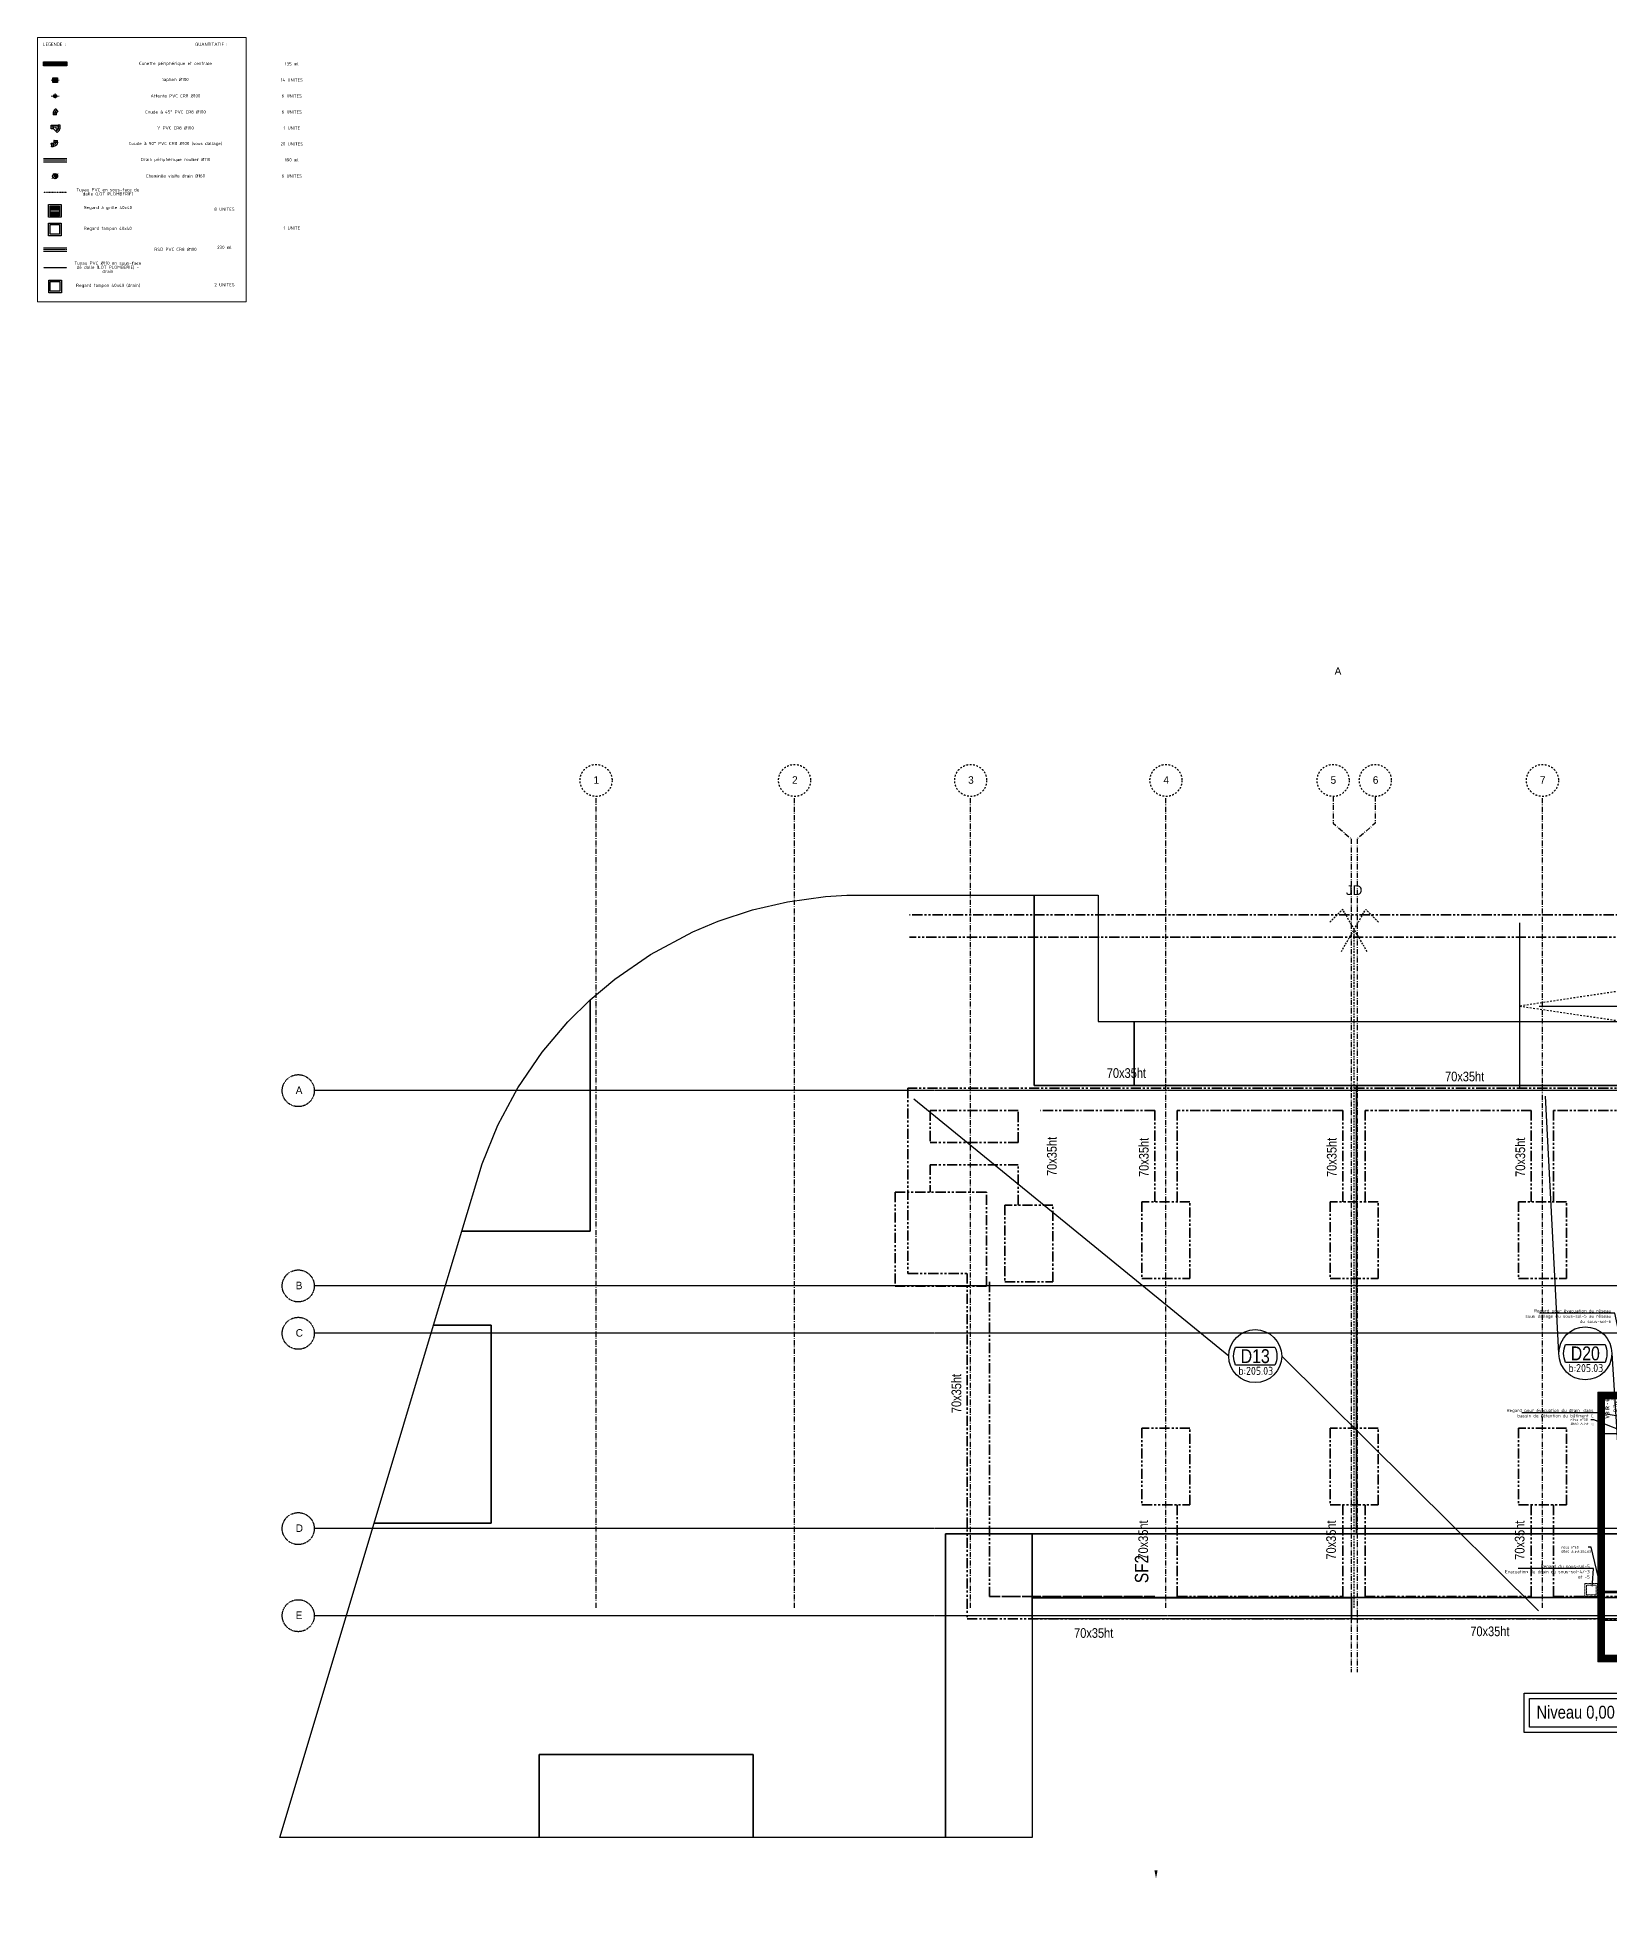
# Model space of a CAD drawing. Header units: centimetres. Extents: x 2097 to 16812, y -3973 to 8191.
# Drawn here: x 2097 to 7006, y 2322 to 8191 of the extents above; entities that cross this region are included whole.
import ezdxf
from ezdxf import colors
from ezdxf.entities.mleader import LeaderData, LeaderLine
from ezdxf.enums import TextEntityAlignment as Align
from ezdxf.math import Vec2, Vec3

# ---------------------------------------------------------------- set-up
doc = ezdxf.new("R2010")
doc.units = ezdxf.units.CM
for name, pattern in [('AXES', [4, 2.5, -0.5, 0.5, -0.5]), ('CACHE', [0.75, 0.5, -0.25]), ('INTERROMPU2', [9.525, 6.35, -3.175]), ('PHANTOM', [63.5, 31.75, -6.35, 6.35, -6.35, 6.35, -6.35]), ('prlm_ep', [2.5, 1.25, -0.25, 0.25, -0.25, 0.25, -0.25]), ('Style de ligne -11', [0.347222, 0.20828, -0.138942]), ('Style de ligne -6', [1.04164, 0.625, -0.20828, 0.06943, -0.13893]), ('VW-01', [0.41656, 0.20828, -0.20828])]:
    doc.linetypes.add(name, pattern=pattern)
doc.layers.get('0').update_dxf_attribs({"color": 252, "lineweight": 18})
for name, color, linetype, lineweight in [('01_poutres', 252, 'Continuous', 20), ('01_sem', 252, 'INTERROMPU2', 35), ('01_texte_repere', 252, 'Continuous', 20), ('_GAZELEC-RESERVATION', 1, 'Continuous', 18), ('_GAZELEC-RESERVATION 2', 6, 'Continuous', 18), ('Fontanel-rsd', 7, 'Continuous', 0)]:
    doc.layers.add(name, color=color, linetype=linetype, lineweight=lineweight)
for name, color, linetype in [('01_texte', 252, 'Continuous'), ('B GÈnÈral_Hatch', 252, 'Continuous'), ('B Général', 252, 'Continuous'), ('C ANNOTATIONS-axes horizontaux', 252, 'VW-01'), ('C ANNOTATIONS-texte', 252, 'Continuous'), ('prlm-BA', 252, 'Continuous'), ('prlm-EAU-EP', 141, 'Continuous'), ('prlm-MOD', 64, 'Continuous')]:
    doc.layers.add(name, color=color, linetype=linetype)
doc.layers.add('prlm-ZEROPLOT', color=254, linetype='Continuous', plot=False)
doc.styles.add('Arial', font='arial.ttf')
doc.styles.add('CEDREP', font='')
doc.styles.add('CEDTXT', font='isocp.shx')
doc.styles.add('Eurostile', font='')
doc.styles.add('Eurostile (bold)', font='')
doc.styles.add('prlm-narrow', font='swissc.ttf', dxfattribs={"height": 10})
doc.styles.get("Standard").update_dxf_attribs({"font": 'isocp.shx', "height": 15})
doc.styles.get('CEDREP').set_extended_font_data('Gill Sans MT Condensed')
doc.styles.get('Eurostile').set_extended_font_data('Eurostile')
doc.styles.get('Eurostile (bold)').set_extended_font_data('Eurostile', bold=True)
pattern_1 = [(45, (0, 0), (2.4253472, -2.6458333), [])]

# ---------------------------------------------------------------- blocks, each defined once
blk = doc.blocks.new('Groupe-111-1')
at = {"layer": 'B Général', "linetype": 'Style de ligne -11', "ltscale": 25.4}
blk.add_line((-1456.9, -1173.9), (-1456.9, 946.1), dxfattribs=at)
at = {"layer": 'B Général', "linetype": 'Style de ligne -11', "ltscale": 25.4, "flags": 128}
for points in [[(-1416.9, 876.8), (-1492.9, 1008.4), (-1532.9, 968.4)], [(-1496.9, 876.8), (-1420.9, 1008.4), (-1380.9, 968.4)]]:
    blk.add_lwpolyline(points, dxfattribs=at)
at = {"layer": 'B Général', "insert": (-1482.8, 1083.5), "char_height": 30.3, "attachment_point": 1, "line_spacing_factor": 0.959385, "style": 'Arial'}
blk.add_mtext('JD', dxfattribs=at)
blk = doc.blocks.new('A$C711F189D')
at = {"layer": '01_poutres', "color": 0}
for points in [[(2226, 1191), (2226, 1711)], [(2276, 1195), (2276, 1711)], [(1521, 1195.1), (2226, 1195.1)], [(1520.7, 1115), (2226, 1115)], [(2223, 955), (2223, -723)], [(2303, 955), (2303, 97)], [(2478.5, 955), (2478.5, 695)], [(2528.5, 955), (2528.5, 695)], [(-1598, 716), (-2123, 716)], [(-1063, 716), (-1578, 716)], [(-783, 716), (-1043, 716)], [(-173.8, 716), (-763, 716)], [(581, 716), (-148.8, 716)], [(1197, 716), (623, 716)], [(1501, 716), (1217, 716)], [(585, 666), (-2123, 666)], [(1501, 666), (619, 666)], [(-1857, 65), (-1597, 65)], [(-1577, 65), (-1063, 64.9)], [(-1043, 64.9), (-783, 64.9), (-783, 64.9)], [(-783, 64.8), (-167, 64.8)], [(1476.7, 72), (1217, 72)], [(1638.9, 72), (2223, 96.8)], [(2303, 77), (2303, -449)], [(2478.5, 77), (2478.5, -449)], [(2528.5, 77), (2528.5, -449)], [(-1857, 15), (-1597, 15)], [(-1577, 15), (-1063, 15)], [(-1043, 15), (-783, 15), (-783, 15)], [(1476.7, 22), (1217, 22)], [(1638.9, 21.9), (2223, 46.8)], [(-167, -151), (-195.1, -151), (-195.1, -235.2)], [(-125.1, -151), (-149, -151)], [(-125.1, -181), (-125.1, -151)], [(1197, -163), (623, -163)], [(-125.1, -767.2), (-125.1, -201)], [(1197, -233), (623, -233)], [(-758, -235.2), (-758, -235.2), (-195.1, -235.2)], [(-195.1, -235.2), (-195.1, -767.2)], [(2303, -467), (2303, -993)], [(2478.5, -467), (2478.5, -993)], [(2528.5, -467), (2528.5, -993)], [(551, -723), (397.5, -723)], [(551, -747.9), (397.5, -747.9)], [(1640.9, -723), (2223, -723)], [(1640.9, -783), (2223, -783)], [(2223, -783), (2223, -953)], [(1640.9, -953), (2303, -953)], [(1640.9, -1013), (2223, -1013)], [(2223, -1013), (2223, -1349.9)], [(2303, -1013), (2303, -1369.9)], [(551, -1367.4), (397.5, -1367.4)], [(551, -1392.4), (397.5, -1392.4)], [(1638.9, -1349.9), (2223, -1349.9)], [(1638.9, -1389.9), (2226, -1389.9)]]:
    blk.add_lwpolyline(points, dxfattribs=at)
for points in [[(-195.1, -787.2), (-195.1, -816.7, 0.414214), (-194.6, -817.2), (-159, -817.2)], [(-139, -817.2), (-125.6, -817.2, 0.414214), (-125.1, -816.7), (-125.1, -787.2)]]:
    blk.add_lwpolyline(points, format="xyb", dxfattribs=at)
at = {"layer": '01_sem', "color": 0, "linetype": 'PHANTOM'}
for p, q in [((-4049.9, 1025.4), (-4049.9, 1125)), ((-3623.5, 840.1), (-3623.5, 1125)), ((-3553.5, 840.1), (-3553.5, 1125)), ((-3036.6, 840.1), (-3036.6, 1125)), ((-2966.6, 840.1), (-2966.6, 1125)), ((-2447.6, 840.1), (-2447.6, 1125)), ((-2377.6, 840.1), (-2377.6, 1125)), ((-4049.9, 1025.4), (-4324.5, 1025.4)), ((-4049.9, 955.4), (-4324.5, 955.4)), ((-4049.9, 829.4), (-4049.9, 955.4)), ((-3553.5, -392.9), (-3553.5, -107)), ((-3036.6, -393), (-3036.6, -106.9)), ((-2966.6, -393), (-2966.6, -106.9)), ((-2447.6, -393), (-2447.6, -106.9)), ((-2377.6, -393), (-2377.6, -106.9))]:
    blk.add_line(p, q, dxfattribs=at)
for points in [[(-1301, 1736), (-4389.1, 1736)], [(-1321.1, 1666), (-4389.1, 1666)], [(-2143, 1195), (-4394.5, 1195), (-4394.5, 615.9), (-4209.5, 615.9), (-4209.5, -463.1), (-3315.5, -462.9), (-3315.5, -463.1), (-3002.6, -463.1), (-3002.6, -463), (-2143, -463)], [(-4049.9, 1124.9), (-4324.5, 1124.9), (-4324.5, 1025.4)], [(-3623.5, 1124.9), (-3979.9, 1124.9)], [(-3036.6, 1124.9), (-3553.5, 1124.9)], [(-2447.6, 1124.9), (-2966.6, 1124.9)], [(-2143, 1124.9), (-2377.6, 1124.9)], [(-4324.5, 955.4), (-4324.5, 869.9)], [(-4139.5, 589.4), (-4139.5, 589.4), (-4139.5, -393.1), (-4139.5, -393.1), (-3623.5, -392.9), (-4139.5, -393.1), (-4139.5, -393.1), (-3623.5, -392.9)], [(-3553.5, -392.9), (-3036.6, -393), (-3036.6, -393), (-3036.6, -393), (-3036.6, -393), (-3036.6, -393)], [(-2966.6, -393), (-2447.6, -393)], [(-2377.6, -393), (-2143, -393)]]:
    blk.add_lwpolyline(points, dxfattribs=at)
for points in [[(-4149.5, 869.9), (-4434.5, 869.9), (-4434.5, 575.9), (-4149.5, 575.9)], [(-4091.5, 589.4), (-3941.5, 589.4), (-3941.5, 829.4), (-4091.5, 829.4)], [(-3663.5, 600.1), (-3513.5, 600.1), (-3513.5, 840.1), (-3663.5, 840.1)], [(-3075.6, 600.1), (-2925.6, 600.1), (-2925.6, 840.1), (-3075.6, 840.1)], [(-2487.6, 600.1), (-2337.6, 600.1), (-2337.6, 840.1), (-2487.6, 840.1)], [(-3663.5, -106.9), (-3513.5, -106.9), (-3513.5, 133.1), (-3663.5, 133.1)], [(-3075.6, -106.9), (-2925.6, -106.9), (-2925.6, 133.1), (-3075.6, 133.1)], [(-2487.6, -106.9), (-2337.6, -106.9), (-2337.6, 133.1), (-2487.6, 133.1)]]:
    blk.add_lwpolyline(points, close=True, dxfattribs=at)
at = {"layer": '01_texte', "color": 0}
for points in [[(-385, 1512.7), (-149.1, 1711)], [(2085.9, 1455.1), (2731, 1711)], [(1920.5, 1455.1), (1353.4, 1195.1)], [(-763, 1195), (-514.2, 1404.2)], [(1521, 1178.9), (2444.2, 603.2), (2241, 97)], [(2731, 97), (2609.5, 600.3), (2731, 1175)], [(-3392.4, 357.7), (-4375.5, 1160.3)], [(-2361.5, 366.3), (-2403.6, 1170.1)], [(-2123, 1170), (-579.7, 289)], [(-414.5, 293.4), (581, 1170)], [(623, 1170), (1395.8, 323.8)], [(1561.2, 323.8), (2223, 670.9)], [(-3227, 357.7), (-2424.6, -437.9)], [(-2196.1, 366.3), (-2144.6, -437.9)], [(1395.8, 323.8), (603, 72)], [(1561.2, 323.8), (2223, -451.1)], [(-579.7, 289), (-2123, -431.3)], [(-414.5, 293.4), (601, 121)], [(-311.6, -949.1), (581, 98.4)], [(2470.6, -859.4), (2731, 77)], [(947.1, -317.6), (1476.7, 55)], [(-476.9, -949.1), (-758, -235.2)], [(781.8, -317.6), (623, -442.1)], [(1634.9, -467), (2305.3, -859.4)], [(2305.3, -859.4), (2305.3, -859.4), (1638.9, -1378)], [(2470.6, -859.4), (2731, -1369.9)], [(-476.9, -949.1), (-763, -1364.9)], [(-311.6, -949.1), (372.4, -1364.9)]]:
    blk.add_lwpolyline(points, dxfattribs=at)
for points in [[(-508.9, 1481.1), (-385.8, 1481.1, -0.21739), (-385.8, 1424.9), (-508.9, 1424.9, -0.21739), (-508.9, 1481.1, 24.041595)], [(1941.7, 1483.2), (2064.8, 1483.2, -0.21739), (2064.8, 1427), (1941.7, 1427, -0.21739), (1941.7, 1483.2, 24.041595)], [(2465.3, 620.3), (2588.4, 620.3, -0.21739), (2588.4, 564.1), (2465.3, 564.1, -0.21739), (2465.3, 620.3, 24.041595)], [(-3371.2, 385.8), (-3248.1, 385.8, -0.21739), (-3248.1, 329.7), (-3371.2, 329.7, -0.21739), (-3371.2, 385.8, 24.041595)], [(-2340.3, 394.4), (-2217.2, 394.4, -0.21739), (-2217.2, 338.2), (-2340.3, 338.2, -0.21739), (-2340.3, 394.4, 24.041595)], [(-558.7, 321.5), (-435.6, 321.5, -0.21739), (-435.6, 265.3), (-558.7, 265.3, -0.21739), (-558.7, 321.5, 24.041595)], [(1416.9, 351.9), (1540.1, 351.9, -0.21739), (1540.1, 295.8), (1416.9, 295.8, -0.21739), (1416.9, 351.9, 24.041595)], [(802.9, -289.6), (926, -289.6, -0.21739), (926, -345.7), (802.9, -345.7, -0.21739), (802.9, -289.6, 24.041595)], [(2326.4, -831.3), (2449.5, -831.3, -0.21739), (2449.5, -887.5), (2326.4, -887.5, -0.21739), (2326.4, -831.3, 24.041595)], [(-455.8, -921), (-332.7, -921, -0.21739), (-332.7, -977.2), (-455.8, -977.2, -0.21739), (-455.8, -921, 24.041595)]]:
    blk.add_lwpolyline(points, format="xyb", dxfattribs=at)
for centre in [(-447.4, 1453), (2003.2, 1455.1), (2526.8, 592.2), (-3309.7, 357.7), (-2278.8, 366.3), (-497.1, 293.4), (1478.5, 323.8), (864.5, -317.6), (2388, -859.4), (-394.3, -949.1)]:
    blk.add_circle(centre, 82.7, dxfattribs=at)
for s, height, style, p in [('D20', 43.2, 'CEDREP', (-447.4, 1453)), ('D20', 43.2, 'CEDREP', (2003.2, 1455.1)), ('b:205.03', 25, 'CEDTXT', (-445.7, 1407.1)), ('b:205.03', 25, 'CEDTXT', (2004.9, 1409.2)), ('D20', 43.2, 'CEDREP', (2526.8, 592.2)), ('b:205.44', 25, 'CEDTXT', (2528.5, 546.3)), ('D13', 43.2, 'CEDREP', (-3309.7, 357.7)), ('D20', 43.2, 'CEDREP', (-2278.8, 366.3)), ('b:205.03', 25, 'CEDTXT', (-3308, 311.8)), ('b:205.03', 25, 'CEDTXT', (-2277.1, 320.4)), ('D20', 43.2, 'CEDREP', (-497.1, 293.4)), ('D23', 43.2, 'CEDREP', (1478.5, 323.8)), ('b:205.03', 25, 'CEDTXT', (-495.4, 247.5)), ('b:205.03', 25, 'CEDTXT', (1480.2, 277.9)), ('b:205.44', 25, 'CEDTXT', (866.2, -363.5)), ('D20', 43.2, 'CEDREP', (864.5, -317.6)), ('D20', 43.2, 'CEDREP', (2388, -859.4)), ('D23', 43.2, 'CEDREP', (-394.3, -949.1)), ('b:205.44', 25, 'CEDTXT', (2389.7, -905.3)), ('b:205.03', 25, 'CEDTXT', (-392.6, -995))]:
    blk.add_text(s, height=height, dxfattribs=dict(at, style=style)).set_placement(p, align=Align.MIDDLE_CENTER)
at = {"layer": '01_texte_repere', "color": 0, "attachment_point": 8, "style": 'CEDREP'}
for s, insert, char_height, width, rotation in [('50x60ht ', (2330, 1463.7), 35, 164.804, 90), ('70x35ht ', (-3712.1, 1226.6), 30, 164.804, 0.00017), ('70x35ht ', (-2655.6, 1215.8), 30, 164.804, 0.00017), ('80x75ht ', (1874.7, 1129.1), 35, 164.804, 0.00017), ('70x35ht ', (-3929.4, 981.5), 30, 164.804, 90.00017), ('70x35ht ', (-3642.3, 978.5), 30, 164.804, 90.00017), ('70x35ht ', (-3055.4, 978.5), 30, 164.804, 90.00017), ('70x35ht ', (-2466.4, 979), 30, 164.804, 90.00017), ('80x60ht ', (2284.3, 830.5), 35, 164.804, 90), ('50x60ht ', (2522.5, 833.4), 35, 164.804, 90), ('50x40ht ', (-1859.9, 674.2), 35, 164.804, 0.00017), ('50x40ht ', (-1331.6, 674.2), 35, 164.804, 0.00017), ('50x40ht ', (-907.6, 674.2), 35, 164.804, 0.00017), ('50x40ht ', (-449.8, 674.2), 35, 164.804, 0.00017), ('50x60ht ', (233.5, 674.2), 35, 164.804, 0.00017), ('50x40ht ', (876.7, 674.2), 35, 164.804, 0.00017), ('50x40ht ', (1317.7, 674.2), 35, 164.804, 0.00017), ('80x60ht ', (2284.3, 550.5), 35, 164.804, 90), ('70x35ht ', (-4227.7, 240.9), 30, 164.804, 89.99971), ('80x60ht ', (2284.3, 220.5), 35, 164.804, 90), ('50x60ht ', (1341.5, 84.6), 35, 164.804, 0.00017), ('50x40ht ', (-1720.9, 23.2), 35, 164.804, 0.00017), ('50x40ht ', (-1316.3, 23.2), 35, 164.804, 0.00017), ('50x40ht ', (-894.4, 23.2), 35, 164.804, 0.00017), ('50x50ht ', (1922.8, 42.6), 35, 164.804, 2.80464), ('70x35ht ', (-3644.3, -216.6), 30, 164.804, 90.00017), ('70x35ht ', (-3057.4, -216.7), 30, 164.804, 90.00017), ('70x35ht ', (-2468.4, -217.2), 30, 164.804, 90.00017), ('50x60ht ', (2521.3, -208.2), 35, 164.804, 90), ('70x70ht ', (852, -216), 35, 164.804, 0.00017), ('80x60ht ', (2284.3, -262.5), 35, 164.804, 90), ('SF2 ', (-3642.9, -307.2), 42, 197.764, 90.00017), ('70x70ht ', (-204.6, -472.6), 35, 164.804, 90), ('70x35ht ', (-3814.3, -522.5), 30, 164.804, 0.00017), ('70x35ht ', (-2576.8, -517.3), 30, 164.804, 0.00017), ('80x60ht ', (2284.3, -680.2), 35, 164.804, 90), ('50x60ht ', (2521.3, -752.2), 35, 164.804, 90), ('60x60ht ', (1932.4, -767.2), 35, 164.804, 0.00017), ('60x70ht ', (1936.4, -939.2), 35, 164.804, 0.00017), ('80x60ht ', (2284.3, -1183.4), 35, 164.804, 90), ('40x60ht ', (1936.4, -1336.1), 35, 164.804, 0.00017)]:
    blk.add_mtext(s, dxfattribs=dict(at, insert=insert, char_height=char_height, width=width, rotation=rotation))
at = {"layer": '01_texte_repere', "color": 0, "char_height": 35, "width": 164.804, "attachment_point": 8, "style": 'CEDREP'}
for s, insert in [('300x60ht ', (-463.5, -156.9)), ('25x20ht ', (486.9, -707.7)), ('25x20ht ', (486.9, -1349.6))]:
    blk.add_mtext(s, dxfattribs=dict(at, insert=insert))
blk = doc.blocks.new('A$C0C68167A')
at = {"linetype": 'Continuous', "true_color": 0xe6e6e6}
h = blk.add_hatch(color=254, dxfattribs=at)
edge = h.paths.add_edge_path()
edge.add_arc((0, 0), 4.5, 270.01543, 450.01543)
edge.add_arc((0, 2.2), 2.25, 90.01543, 270.01543)
edge.add_arc((0, -2.2), 2.25, -89.98457, 90.01543, ccw=False)
at = {"color": 9, "linetype": 'AXES'}
for p, q in [((-12.7, 0), (12.7, 0)), ((0, 8), (0, -8))]:
    blk.add_line(p, q, dxfattribs=at)
at = {"color": 9, "linetype": 'Continuous'}
for p, q in [((0, 3.4), (-1.1, 2.2)), ((-1.1, 2.2), (0, 2.2)), ((0, 0.3), (0, 1.1)), ((2.2, 0), (2.1, 1.1))]:
    blk.add_line(p, q, dxfattribs=at)
at = {"color": 0, "linetype": 'ByBlock', "lineweight": -2}
blk.add_circle((0, 0), 5, dxfattribs=at)
at = {"color": 9, "linetype": 'Continuous'}
for centre, radius, start, end in [((0, 2.2), 2.25, 90.01543, 270.01543), ((0, 2.2), 1.12, 90.01543, 270.01543), ((0, 0), 4.5, 270.01543, 90.01543), ((0, 0), 4.2, 0.01543, 90.01543), ((0, 0), 2.25, 0.01543, 90.01543), ((0, -2.1), 2.4, 269.90352, 90.12734), ((-0.3, 0), 4.51, 273.9653, 0.01543), ((0, -2.2), 2.25, 270.01543, 90.01543), ((-0.4, -1.2), 3.41, 303.23906, 43.62791)]:
    blk.add_arc(centre, radius, start, end, dxfattribs=at)
blk = doc.blocks.new('A$C60240E7D')
at = {"color": 0, "lineweight": -2}
for p, q in [((-5, 5.7), (-5.6, 5.7)), ((-5.6, 5.7), (-5.6, 0)), ((-5.6, 0), (-5, 0)), ((5, 5.7), (-5, 5.7)), ((5, 0), (-5, 0)), ((5.6, 5.7), (5, 5.7)), ((5, 0), (5.6, 0)), ((5.6, 0), (5.6, 5.7)), ((7.7, 19.6), (13.4, 19.9)), ((7.7, 19), (7.7, 19.6)), ((8.2, 9.1), (7.7, 19)), ((8.2, 8.5), (8.2, 9.1)), ((13.9, 8.8), (8.2, 8.5)), ((13.4, 19.9), (13.4, 19.3)), ((13.9, 9.3), (13.4, 19.3)), ((13.9, 9.3), (13.9, 8.8))]:
    blk.add_line(p, q, dxfattribs=at)
at = {"color": 9, "linetype": 'AXES'}
for p, q in [((0, 5.7), (0, 0)), ((13.7, 14.3), (8, 14))]:
    blk.add_line(p, q, dxfattribs=at)
at = {"color": 0, "lineweight": -2}
for points in [[(-5, 5.7, -0.400478), (7.7, 19, -2.250866)], [(5, 5.7, -0.400478), (8.2, 9.1, -1)]]:
    blk.add_lwpolyline(points, format="xyb", dxfattribs=at)
at = {"color": 9, "linetype": 'AXES'}
blk.add_lwpolyline([(0, 5.7, -0.400478), (8, 14, 0.953953)], format="xyb", dxfattribs=at)
blk = doc.blocks.new('PVC DN100 C 45°')
at = {"color": 0, "lineweight": -2}
for p, q in [((0, 50), (0, 56)), ((0, 56), (57, 56)), ((0, 50), (0, -50)), ((57, 56), (57, 50)), ((57, 50), (57, -50)), ((112, 102), (72, 62)), ((72, 62), (76, 58)), ((76, 58), (147, -13)), ((116, 98), (112, 102)), ((116, 98), (187, 28)), ((151, -17), (191, 23)), ((191, 23), (187, 28)), ((0, -56), (0, -50)), ((57, -56), (0, -56)), ((57, -50), (57, -56)), ((147, -13), (151, -17))]:
    blk.add_line(p, q, dxfattribs=at)
at = {"color": 9, "linetype": 'AXES'}
for p, q in [((0, 0), (57, 0)), ((111, 23), (152, 63))]:
    blk.add_line(p, q, dxfattribs=at)
at = {"color": 0, "lineweight": -2}
for radius in [27, 127]:
    blk.add_arc((57, 77), radius, 270, 315, dxfattribs=at)
at = {"color": 9, "linetype": 'AXES'}
blk.add_arc((57, 77), 77, 270, 315, dxfattribs=at)
blk = doc.blocks.new('A$C71B04B9C')
at = {"linetype": 'Continuous', "true_color": 0xe6e6e6}
h = blk.add_hatch(color=254, dxfattribs=at)
edge = h.paths.add_edge_path()
edge.add_arc((0, 0), 7.46, 270.01543, 450.01543)
edge.add_arc((0, 3.7), 3.73, 90.01543, 270.01543)
edge.add_arc((0, -3.7), 3.73, -89.98457, 90.01543, ccw=False)
at = {"color": 9, "linetype": 'AXES'}
for p, q in [((-10.1, -7.7), (10.1, 7.7)), ((-6.1, 7.9), (6.1, -7.9))]:
    blk.add_line(p, q, dxfattribs=at)
at = {"color": 9, "linetype": 'Continuous'}
for p, q in [((0, 5.6), (-1.9, 3.7)), ((-1.9, 3.7), (0, 3.7)), ((0, 0.5), (0, 1.9)), ((3.7, 0), (3.5, 1.9))]:
    blk.add_line(p, q, dxfattribs=at)
at = {"color": 0, "linetype": 'ByBlock', "lineweight": -2}
blk.add_circle((0, 0), 8, dxfattribs=at)
at = {"color": 9, "linetype": 'Continuous'}
for centre, radius, start, end in [((0, 3.7), 3.73, 90.01543, 270.01543), ((0, 3.7), 1.87, 90.01543, 270.01543), ((0, 0), 7.46, 270.01543, 90.01543), ((0, 0), 6.96, 0.01543, 90.01543), ((0, 0), 3.73, 0.01543, 90.01543), ((0, -3.5), 3.98, 269.90352, 90.12734), ((-0.5, 0), 7.48, 273.9653, 0.01543), ((0, -3.7), 3.73, 270.01543, 90.01543), ((-0.6, -2), 5.65, 303.23906, 43.62791)]:
    blk.add_arc(centre, radius, start, end, dxfattribs=at)
blk = doc.blocks.new('PVC DN100 BR simple 45° cote')
at = {"lineweight": -2}
h = blk.add_hatch(color=0, dxfattribs=at)
h.paths.add_polyline_path([(223, -2), (225, 0), (223, 0)])
h.paths.add_polyline_path([(223, 0), (225, 0), (223, 2)])
at = {"color": 0, "lineweight": -2}
for p, q in [((57, 56), (0, 56)), ((0, 56), (0, 50)), ((0, 50), (0, -50)), ((19, 98), (15, 94)), ((15, 94), (55, 54)), ((90, 169), (19, 98)), ((19, 98), (19, 98)), ((55, 54), (59, 58)), ((57, 50), (57, 56)), ((67, 50), (57, 50)), ((57, -50), (57, 50)), ((59, 58), (130, 128)), ((67, 50), (59, 58)), ((94, 173), (90, 169)), ((90, 169), (90, 169)), ((134, 133), (94, 173)), ((130, 128), (134, 133)), ((205, 53), (130, 128)), ((223, 50), (213, 50)), ((223, 50), (223, 56)), ((223, 56), (280, 56)), ((223, -50), (223, 50)), ((225, 0), (223, 2)), ((225, 0), (223, -2)), ((280, 56), (280, 50)), ((280, 50), (280, -50)), ((0, -50), (0, -56)), ((0, -56), (57, -56)), ((57, -56), (57, -50)), ((57, -50), (223, -50)), ((223, -56), (223, -50)), ((280, -56), (223, -56)), ((280, -50), (280, -56))]:
    blk.add_line(p, q, dxfattribs=at)
at = {"color": 9, "linetype": 'AXES'}
for p, q in [((0, 0), (280, 0)), ((138, 50), (54, 133))]:
    blk.add_line(p, q, dxfattribs=at)
at = {"color": 9, "linetype": 'Continuous'}
for p, q in [((83, 43), (67, 50)), ((127, 25), (83, 43)), ((188, 0), (127, 25)), ((198, 25), (188, 0)), ((206, 43), (198, 25))]:
    blk.add_line(p, q, dxfattribs=at)
at = {"color": 0, "lineweight": -2}
blk.add_arc((213, 60), 10, 225, 270, dxfattribs=at)
at = {"color": 9, "linetype": 'Continuous'}
for centre, radius, start, end in [((212, 41), 6.48, 117.67137, 157.5), ((225, 15), 35.9, 101.01842, 117.67137)]:
    blk.add_arc(centre, radius, start, end, dxfattribs=at)

msp = doc.modelspace()

# ---------------------------------------------------------------- hatches: boundary and pattern name
at = {"layer": 'B GÈnÈral_Hatch', "linetype": 'Continuous'}
h = msp.add_hatch(dxfattribs=at)
h.set_pattern_fill('50_BETON', color=256, style=0, pattern_type=2)
h.set_pattern_definition(pattern_1)
h.paths.add_polyline_path([(6969.485, 3117.448), (6989.485, 3137.448), (6989.485, 3939.389), (6969.485, 3959.389)])
h = msp.add_hatch(dxfattribs=at)
h.set_pattern_fill('50_BETON', color=256, style=0, pattern_type=2)
h.set_pattern_definition(pattern_1)
h.paths.add_polyline_path([(7086.484, 3939.389), (7066.484, 3959.389), (6969.485, 3959.389), (6989.485, 3939.389)])
h = msp.add_hatch(dxfattribs=at)
h.set_pattern_fill('50_BETON', color=256, style=0, pattern_type=2)
h.set_pattern_definition(pattern_1)
h.paths.add_polyline_path([(6989.485, 3137.448), (6969.485, 3117.448), (7074.484, 3117.448), (7054.484, 3137.448)])
at = {"layer": 'Fontanel-rsd', "lineweight": 15}
h = msp.add_hatch(color=81, dxfattribs=at)
h.dxf.hatch_style = 1
h.paths.add_polyline_path([(2114.95, 8115.111), (2187.82, 8115.111), (2187.82, 8102.611), (2114.95, 8102.611)])
at = {"layer": 'Fontanel-rsd', "lineweight": 15, "ltscale": 5}
h = msp.add_hatch(dxfattribs=at)
h.set_pattern_fill('ANSI31', color=6, angle=135, style=0)
h.set_pattern_definition([(180, (39461278.1338, -5138477.667), (-2e-14, -3.175), [])])
h.paths.add_polyline_path([(2135.634, 7634.425), (2135.634, 7664.425), (2165.634, 7664.425), (2165.634, 7634.425)])

# ---------------------------------------------------------------- linework, layer by layer
at = {"layer": '_GAZELEC-RESERVATION 2', "color": 1, "ltscale": 25, "const_width": 1}
msp.add_lwpolyline([(6969.485, 3349.489), (6969.485, 3349.489), (6989.485, 3349.489), (6989.485, 3333.489), (6969.485, 3333.489), (6969.485, 3349.489), (6989.485, 3333.489), (6989.485, 3349.489), (6969.485, 3333.489)], dxfattribs=at)
at = {"layer": 'B Général', "linetype": 'Style de ligne -6', "ltscale": 25.4}
for p, q in [((3840.951, 3286.065), (3840.951, 5821.065)), ((4460.948, 3285.43), (4460.948, 5820.43)), ((5010.965, 3285.389), (5010.965, 5820.389)), ((5620.965, 3285.389), (5620.965, 5820.389)), ((6796.888, 3285.389), (6796.888, 5820.389))]:
    msp.add_line(p, q, dxfattribs=at)
at = {"layer": 'B Général', "linetype": 'Continuous'}
for p, q in [((6726.485, 4909.389), (6726.485, 5425.389)), ((6786.676, 5165.181), (8420.374, 5165.181)), ((6969.485, 3959.389), (6969.485, 3117.448)), ((6969.485, 3959.389), (7066.484, 3959.389)), ((6989.485, 3939.389), (6989.485, 3137.448)), ((6989.485, 3939.389), (7086.484, 3939.389)), ((7074.484, 3117.448), (6969.485, 3117.448)), ((7054.484, 3137.448), (6989.485, 3137.448))]:
    msp.add_line(p, q, dxfattribs=at)
at = {"layer": 'B Général', "linetype": 'Continuous', "lineweight": 18}
for p, q in [((6969.485, 3959.389), (6969.485, 3117.448)), ((6969.485, 3959.389), (7066.484, 3959.389)), ((6989.485, 3939.389), (6989.485, 3137.448)), ((6989.485, 3939.389), (7086.484, 3939.389)), ((7074.484, 3117.448), (6969.485, 3117.448)), ((7054.484, 3137.448), (6989.485, 3137.448))]:
    msp.add_line(p, q, dxfattribs=at)
at = {"layer": 'B Général', "linetype": 'Style de ligne -6', "ltscale": 25.4, "flags": 128}
for points in [[(6142.964, 5820.389), (6142.964, 5736.889), (6199.888, 5687.889), (6199.888, 3085.389)], [(6274.813, 5820.389), (6274.813, 5736.889), (6217.888, 5687.889), (6217.888, 3085.389)]]:
    msp.add_lwpolyline(points, dxfattribs=at)
at = {"layer": 'B Général', "linetype": 'VW-01', "ltscale": 25.4, "flags": 128}
msp.add_lwpolyline([(6726.485, 5165.468), (8446.485, 4909.389), (8446.485, 5425.389)], close=True, dxfattribs=at)
at = {"layer": 'B Général', "linetype": 'Continuous', "flags": 128}
msp.add_lwpolyline([(7056.485, 3939.389), (7056.485, 3829.389), (6989.485, 3829.389), (6989.485, 3939.389)], dxfattribs=at)
msp.add_lwpolyline([(6989.485, 3247.448), (7054.485, 3247.448), (7054.485, 3137.448), (6989.485, 3137.448)], close=True, dxfattribs=at)
at = {"layer": 'B Général', "linetype": 'VW-01', "ltscale": 25.4}
for centre in [(3840.951, 5870.389), (4460.948, 5870.389), (5010.965, 5870.389), (5620.965, 5870.389), (6142.964, 5870.389), (6274.813, 5870.389), (6796.888, 5870.389)]:
    msp.add_circle(centre, 50, dxfattribs=at)
at = {"layer": 'C ANNOTATIONS-axes horizontaux'}
for p, q in [((12370.813, 4901.389), (2960.813, 4901.389)), ((12370.813, 4291.389), (2960.813, 4291.389)), ((12370.813, 4143.389), (2960.813, 4143.389)), ((12370.813, 3533.389), (2960.813, 3533.389)), ((12370.813, 3261.389), (2960.813, 3261.389))]:
    msp.add_line(p, q, dxfattribs=at)
for centre in [(2910.813, 4901.389), (2910.813, 4291.389), (2910.813, 4143.389), (2910.813, 3533.389), (2910.813, 3261.389)]:
    msp.add_circle(centre, 50, dxfattribs=at)
at = {"layer": 'Fontanel-rsd', "color": 140, "lineweight": 30}
for p, q in [((2114.95, 7812.954), (2187.82, 7812.954)), ((2114.95, 7802.954), (2187.82, 7802.954))]:
    msp.add_line(p, q, dxfattribs=at)
at = {"layer": 'Fontanel-rsd', "color": 9, "linetype": 'AXES', "lineweight": 15, "ltscale": 0.3}
for p, q in [((2114.95, 7807.954), (2187.82, 7807.954)), ((2114.95, 7528.624), (2187.82, 7528.624))]:
    msp.add_line(p, q, dxfattribs=at)
at = {"layer": 'Fontanel-rsd', "color": 5, "linetype": 'CACHE', "lineweight": 30, "ltscale": 0.1}
msp.add_line((2114.95, 7707.954), (2187.82, 7707.954), dxfattribs=at)
at = {"layer": 'Fontanel-rsd', "color": 1, "lineweight": 30}
for p, q in [((2114.95, 7533.624), (2187.82, 7533.624)), ((2114.95, 7523.624), (2187.82, 7523.624))]:
    msp.add_line(p, q, dxfattribs=at)
at = {"layer": 'Fontanel-rsd', "color": 190, "linetype": 'CACHE', "lineweight": 30}
msp.add_line((2114.95, 7472.776), (2187.82, 7472.776), dxfattribs=at)
at = {"layer": 'Fontanel-rsd'}
msp.add_lwpolyline([(2096.689, 8190.823), (2748.117, 8190.823), (2748.117, 7364.927), (2096.689, 7364.927)], close=True, dxfattribs=at)
at = {"layer": 'Fontanel-rsd', "color": 84, "lineweight": 30}
msp.add_lwpolyline([(2114.95, 8115.111), (2187.82, 8115.111), (2187.82, 8102.611), (2114.95, 8102.611)], close=True, dxfattribs=at)
at = {"layer": 'Fontanel-rsd', "color": 1, "lineweight": 30, "elevation": 0}
msp.add_lwpolyline([(2158.907, 8050.377), (2143.907, 8050.377), (2143.907, 8065.377), (2158.907, 8065.377)], close=True, dxfattribs=at)
at = {"layer": 'Fontanel-rsd', "color": 6, "lineweight": 30, "ltscale": 5, "elevation": 0}
for points in [[(2130.634, 7629.425), (2130.634, 7669.425), (2170.634, 7669.425), (2170.634, 7629.425)], [(2135.634, 7634.425), (2135.634, 7664.425), (2165.634, 7664.425), (2165.634, 7634.425)], [(2130.634, 7571.582), (2130.634, 7611.582), (2170.634, 7611.582), (2170.634, 7571.582)], [(2135.634, 7576.582), (2135.634, 7606.582), (2165.634, 7606.582), (2165.634, 7576.582)]]:
    msp.add_lwpolyline(points, close=True, dxfattribs=at)
at = {"layer": 'Fontanel-rsd', "color": 140, "lineweight": 30, "ltscale": 5}
for points in [[(2131.402, 7393.526), (2131.402, 7433.526), (2171.402, 7433.526), (2171.402, 7393.526)], [(2136.402, 7398.526), (2136.402, 7428.526), (2166.402, 7428.526), (2166.402, 7398.526)]]:
    msp.add_lwpolyline(points, close=True, dxfattribs=at)
at = {"layer": 'Fontanel-rsd', "color": 140, "linetype": 'CACHE', "lineweight": 15, "ltscale": 0.5}
for points in [[(6929.285, 3321.489), (6929.285, 3361.489), (6969.285, 3361.489), (6969.285, 3321.489)], [(6934.285, 3326.489), (6934.285, 3356.489), (6964.285, 3356.489), (6964.285, 3326.489)]]:
    msp.add_lwpolyline(points, close=True, dxfattribs=at)
at = {"layer": 'Fontanel-rsd', "color": 1, "lineweight": 30, "elevation": 0}
msp.add_lwpolyline([(5589.889, 2466.376, 10, 0, 0), (5589.896, 2440.452, 0, 0, 0)], format="xyseb", dxfattribs=at)
at = {"layer": 'prlm-EAU-EP', "linetype": 'prlm_ep', "ltscale": 20, "const_width": 8, "flags": 128}
msp.add_lwpolyline([(6969.285, 3334.989), (7032.392, 3334.989), (7044.679, 3350.71), (7044.679, 3841.837), (7056.486, 3853.076), (8105.293, 3853.076)], dxfattribs=at)
at = {"layer": 'prlm-MOD'}
for points in [[(6739.618, 3019.515), (7409.929, 3019.515), (7409.929, 2896.326), (6739.618, 2896.326)], [(6756.615, 3002.519), (7392.932, 3002.519), (7392.932, 2913.323), (6756.615, 2913.323)]]:
    msp.add_lwpolyline(points, close=True, dxfattribs=at)
at = {"layer": 'prlm-ZEROPLOT', "ltscale": 25}
msp.add_lwpolyline([(3822.942, 5185.388), (3899.628, 5249.209), (4011.142, 5326.632), (4142.814, 5397.624), (4222.022, 5430.969), (4330.111, 5466.386), (4438.769, 5491.378), (4557.235, 5507.733), (4624.225, 5512.376), (5209.041, 5512.376), (5209.042, 4917.389), (6215.888, 4917.389), (6215.888, 3517.389), (4931.965, 3517.389), (4931.965, 2568.403), (4331.442, 2568.403), (4331.442, 2828.226), (3662.92, 2828.226), (3662.92, 2568.403), (2853.201, 2568.403), (3148.106, 3550.389), (3512.92, 3550.389), (3512.92, 4168.613), (3333.483, 4168.389), (3421.864, 4462.818), (3822.881, 4462.784)], close=True, dxfattribs=at)
at = {"layer": 'prlm-ZEROPLOT'}
for points in [[(5209.041, 5512.376), (5409.041, 5512.376), (5409.041, 5117.41), (5521.96, 5117.41), (5521.96, 4917.389), (5209.042, 4917.389)], [(3421.864, 4462.818), (3485.04, 4673.28), (3534.377, 4794.014), (3596.961, 4910.551), (3672.801, 5021.563), (3753.074, 5116.359), (3822.942, 5185.388), (3822.881, 4462.784)], [(5521.96, 5117.41), (7810.484, 5117.41), (7810.484, 4893.389), (7638.484, 4893.389), (7638.484, 4917.389), (5521.96, 4917.389)], [(6215.888, 4917.389), (7638.484, 4917.389), (7638.484, 3517.389), (6215.888, 3517.389)], [(3147.972, 3550.389), (3333.483, 4168.389), (3512.92, 4168.613), (3512.92, 3550.389)], [(4931.965, 3517.389), (5203.041, 3517.389), (5203.041, 2568.403), (4931.965, 2568.403)], [(7638.484, 3317.639), (5203.041, 3317.639), (5203.041, 3517.389), (7638.484, 3517.389)], [(6199.948, 3251.389), (5203.041, 3251.389), (5203.041, 3317.389), (6199.948, 3317.389)], [(7626.484, 3251.389), (6199.948, 3251.389), (6199.948, 3317.639), (7626.484, 3317.639)], [(3662.92, 2828.226), (4331.442, 2828.226), (4331.442, 2568.403), (3662.92, 2568.403)]]:
    msp.add_lwpolyline(points, close=True, dxfattribs=at)

# ---------------------------------------------------------------- block references
at = {"layer": 'B Général'}
msp.add_blockref('Groupe-111-1', (7665.813, 4459.319), dxfattribs=at)
at = {"layer": 'Fontanel-rsd', "color": 1, "lineweight": 30}
for p in [(2151.385, 8057.954), (2151.385, 8007.954)]:
    msp.add_blockref('A$C0C68167A', p, dxfattribs=at)
for name, p, xscale, yscale, zscale, rotation in [('PVC DN100 C 45°', (2156.774, 7964.482), 0.09999999999999999, 0.09999999999999999, 0.09999999999999999, 225.0000000000001), ('PVC DN100 BR simple 45° cote', (2167.13, 7911.567), 0.1, 0.1, 0.1, 180)]:
    msp.add_blockref(name, p, dxfattribs=dict(at, xscale=xscale, yscale=yscale, zscale=zscale, rotation=rotation))
at = {"layer": 'Fontanel-rsd', "color": 1, "lineweight": 30, "rotation": 180}
msp.add_blockref('A$C60240E7D', (2153.385, 7869.421), dxfattribs=at)
at = {"layer": 'Fontanel-rsd', "color": 140, "lineweight": 30}
msp.add_blockref('A$C71B04B9C', (2151.386, 7757.954), dxfattribs=at)
at = {"layer": 'prlm-BA'}
msp.add_blockref('A$C711F189D', (9209.484, 3714.389), dxfattribs=at)

# ---------------------------------------------------------------- texts
at = {"layer": 'B Général', "char_height": 23.53, "attachment_point": 1, "line_spacing_factor": 0.894142, "style": 'Eurostile'}
for s, insert in [('1', (3833.032, 5883.512)), ('2', (4453.03, 5883.512)), ('3', (5003.046, 5883.512)), ('4', (5613.046, 5883.512)), ('5', (6135.045, 5883.512)), ('6', (6266.894, 5883.512)), ('7', (6788.97, 5883.512))]:
    msp.add_mtext(s, dxfattribs=dict(at, insert=insert))
at = {"layer": 'C ANNOTATIONS-axes horizontaux', "char_height": 23.53, "attachment_point": 1, "line_spacing_factor": 0.894142, "style": 'Eurostile'}
for s, insert in [('A', (2902.894, 4914.512)), ('B', (2902.894, 4304.512)), ('C', (2902.894, 4156.512)), ('D', (2902.894, 3546.512)), ('E', (2902.894, 3274.512))]:
    msp.add_mtext(s, dxfattribs=dict(at, insert=insert))
at = {"layer": 'C ANNOTATIONS-texte', "insert": (6147.745, 6224.067), "char_height": 23.53, "attachment_point": 1, "line_spacing_factor": 0.894142, "style": 'Eurostile'}
msp.add_mtext('A', dxfattribs=at)
at = {"layer": 'C ANNOTATIONS-texte', "insert": (6993.655, 3939.389), "char_height": 11.765, "width": 110, "attachment_point": 3, "rotation": 90, "line_spacing_factor": 0.894142, "style": 'Eurostile (bold)'}
msp.add_mtext('VB R - 6\\P{\\fEurostile|b0|i0|c0|p0; 0.7m}{\\fEurostile|b0|i0|c0|p0;\\H0.6667x;\\S2^ ;}{\\fEurostile|b0|i0|c0|p0;\\P110*65}', dxfattribs=at)
at = {"layer": 'Fontanel-rsd', "lineweight": 15, "char_height": 10, "attachment_point": 5, "line_spacing_factor": 0.782429}
for s, width, heights, insert in [('LEGENDE :', 119.30825, [0], (2149.101, 8169.96, 0)), ('QUANTITATIF :', 119.30825, [0], (2639.279, 8169.96, 0)), ('Cunette périphérique et centrale', 606.35554, [0], (2527.39, 8108.553, 0)), ('135 ml', 606.35554, [0], (2890.746, 8108.553, 0)), ('Siphon Ø100', 606.35554, [0], (2527.39, 8058.553, 0)), ('14 UNITES', 606.35554, [0], (2890.746, 8058.553, 0)), ('Attente PVC CR8 Ø100', 606.35554, [0], (2527.39, 8008.553, 0)), ('6 UNITES', 606.35554, [0], (2890.746, 8008.553, 0)), ('Coude à 45° PVC CR8 Ø100', 606.35554, [0], (2527.39, 7958.553, 0)), ('6 UNITES', 606.35554, [4.665], (2890.746, 7958.553, 0)), ('Coude à 90° PVC CR8 Ø100 (sous dallage)', 606.35554, [0], (2527.39, 7858.553, 0)), ('Y PVC CR8 Ø100', 606.35554, [0], (2527.39, 7908.553, 0)), ('1 UNITE', 606.35554, [4.665], (2890.746, 7908.553, 0)), ('Drain périphérique routier Ø110', 606.35554, [0], (2527.39, 7808.553, 0)), ('20 UNITES', 606.35554, [4.665], (2890.746, 7858.553, 0)), ('190 ml', 606.35554, [4.665], (2890.746, 7808.553, 0)), ('Cheminée visite drain Ø160', 606.35554, [0], (2527.39, 7758.553, 0)), ('6 UNITES', 606.35554, [4.665], (2890.746, 7758.553, 0)), ('Tuyau PVC en sous-face de dalle (LOT PLOMBERIE)', 185.12412, [0], (2316.028, 7708.553, 0)), ('Regard à grille 40x40', 185.12412, [0], (2316.028, 7658.553, 0)), ('8 UNITES', 185.12412, [0], (2680.135, 7654.752, 0)), ('Regard tampon 40x40', 185.12412, [0], (2316.028, 7593.381, 0)), ('1 UNITE', 606.35554, [4.665], (2890.746, 7595.847, 0)), ('RSD PVC CR8 Ø100', 606.35554, [0], (2527.39, 7529.223, 0)), ('230 ml', 185.12412, [0], (2680.135, 7535.543, 0)), ('Tuyau PVC Ø110 en sous-face de dalle (LOT PLOMBERIE) - drain', 185.12412, [0], (2316.028, 7473.376, 0)), ('Regard tampon 40x40 (drain)', 185.12412, [0], (2316.796, 7415.325, 0)), ('2 UNITES', 185.12412, [0], (2680.445, 7418.854, 0))]:
    msp.add_mtext_dynamic_manual_height_columns(s, width=width, gutter_width=1, heights=heights, dxfattribs=dict(at, insert=insert))
at = {"layer": 'prlm-MOD', "insert": (6778.327, 2979.913), "char_height": 40, "attachment_point": 1, "style": 'prlm-narrow'}
msp.add_mtext_dynamic_manual_height_columns('Niveau 0,00 = 220,50 m NGF', width=614.6045, gutter_width=50, heights=[0], dxfattribs=at)

# ---------------------------------------------------------------- leaders
at = {"layer": '_GAZELEC-RESERVATION', "color": 6}
ml = msp.add_multileader_mtext('Standard', dxfattribs=at)
ml.set_content('résa n°38 \\P%%C160 A.inf: ;;;', color=6)
ml.set_leader_properties()
ml.build(insert=Vec2(0, 0))
ml.multileader.update_dxf_attribs({"has_text_frame": 1, "arrow_head_size": 8, "scale": 20})
ctx = ml.context
ctx.base_point, ctx.scale, ctx.char_height, ctx.arrow_head_size, ctx.landing_gap_size, ctx.plane_origin = Vec3(6880.661, 3873.309), 20, 8, 8, 4, Vec3(6206.54, 3692.012)
notes = []
notes.append((ctx, [(0, (1, 1, 0), (6957.245, 3873.309), (-1, 0), 8.984, [(0, [(7086.937, 3822.3)], 0, [])])]))
ctx.mtext.insert, ctx.mtext.width, ctx.mtext.flow_direction = Vec3(6884.661, 3877.909), 156.88504, 5
at = {"layer": '_GAZELEC-RESERVATION', "color": 1}
ml = msp.add_multileader_mtext('Standard', dxfattribs=at)
ml.set_content('résa n°65\\P%%C160 A.inf:204.63 ', color=1)
ml.set_leader_properties()
ml.build(insert=Vec2(0, 0))
ml.multileader.update_dxf_attribs({"has_text_frame": 1, "arrow_head_size": 8, "scale": 20})
ctx = ml.context
ctx.base_point, ctx.scale, ctx.char_height, ctx.arrow_head_size, ctx.landing_gap_size, ctx.plane_origin = Vec3(6852.231, 3474.907), 20, 8, 8, 4, Vec3(6409.027, 3293.61)
notes.append((ctx, [(0, (1, 1, 0), (6948.746, 3474.907), (-1, 0), 8.984, [(0, [(6979.485, 3349.489)], 0, [])])]))
ctx.mtext.insert, ctx.mtext.width, ctx.mtext.flow_direction = Vec3(6856.231, 3478.907), 156.88504, 5
at = {"layer": 'Fontanel-rsd', "color": 6}
ml = msp.add_multileader_mtext('Standard', dxfattribs=at)
ml.set_content('Regard pour évacuation du réseau sous dallage du sous-sol-5 au réseau du sous-sol-6', color=6)
ml.set_leader_properties()
ml.build(insert=Vec2(0, 0))
ml.multileader.update_dxf_attribs({"has_text_frame": 1, "text_right_attachment_type": 6, "dogleg_length": 10, "arrow_head_size": 15})
ctx = ml.context
ctx.base_point, ctx.char_height, ctx.arrow_head_size, ctx.plane_origin = Vec3(6808.284, 4213.744, 0), 10, 15, Vec3(6779.158, 4079.839, 0)
ctx.right_attachment, ctx.text_align_type = 6, 2
notes.append((ctx, [(0, (1, 1, 0), (7023.309, 4206.744, 0), (-1, 0), 10, [(0, [(7049.465, 4079.839, 0)], 0, [])])]))
ctx.mtext.insert, ctx.mtext.width, ctx.mtext.alignment, ctx.mtext.flow_direction = Vec3(7011.309, 4218.744, 0), 221.19253, 3, 5
at = {"layer": 'Fontanel-rsd', "color": 140}
ml = msp.add_multileader_mtext('Standard', dxfattribs=at)
ml.set_content('Regard pour évacuation du drain, dans bassin de rétention du bâtiment C', color=140)
ml.set_leader_properties()
ml.build(insert=Vec2(0, 0))
ml.multileader.update_dxf_attribs({"has_text_frame": 1, "text_right_attachment_type": 6, "dogleg_length": 10, "arrow_head_size": 15})
ctx = ml.context
ctx.base_point, ctx.char_height, ctx.arrow_head_size, ctx.plane_origin = Vec3(6734.896, 3902.493), 10, 15, Vec3(6883.594, 3865.1)
ctx.right_attachment, ctx.text_align_type = 6, 2
notes.append((ctx, [(0, (1, 1, 0), (6968.334, 3895.493), (-1, 0), 10, [(0, [(7153.901, 3865.1)], 0, [])])]))
ctx.mtext.insert, ctx.mtext.width, ctx.mtext.alignment, ctx.mtext.flow_direction = Vec3(6956.334, 3907.493), 221.19253, 3, 5
ml = msp.add_multileader_mtext('Standard', dxfattribs=at)
ml.set_content('Regard du sous-sol-5\\PEvacuation du drain du sous-sol-4/-3 et -5', color=140)
ml.set_leader_properties()
ml.build(insert=Vec2(0, 0))
ml.multileader.update_dxf_attribs({"has_text_frame": 1, "text_right_attachment_type": 6, "dogleg_length": 10, "arrow_head_size": 15})
ctx = ml.context
ctx.base_point, ctx.char_height, ctx.arrow_head_size, ctx.plane_origin = Vec3(6811.334, 3415.549), 10, 15, Vec3(6871.594, 3279.087)
ctx.right_attachment, ctx.text_align_type = 6, 2
notes.append((ctx, [(0, (1, 1, 0), (6956.334, 3408.549), (-1, 0), 10, [(0, [(6951.481, 3348.128)], 0, [])])]))
ctx.mtext.insert, ctx.mtext.width, ctx.mtext.alignment, ctx.mtext.flow_direction = Vec3(6944.334, 3420.591), 221.19253, 3, 5
for ctx, leaders in notes:
    for number, flags, end, landing, length, lines in leaders:
        leader = LeaderData()
        leader.index, (leader.has_last_leader_line, leader.has_dogleg_vector, leader.attachment_direction) = number, flags
        leader.last_leader_point, leader.dogleg_vector, leader.dogleg_length = Vec3(end), Vec3(landing), length
        for number, points, colour, breaks in lines:
            line = LeaderLine()
            line.index, line.vertices, line.color, line.breaks = number, Vec3.list(points), colors.encode_raw_color(colour), breaks
            leader.lines.append(line)
        ctx.leaders.append(leader)

doc.saveas('drawing.dxf')
